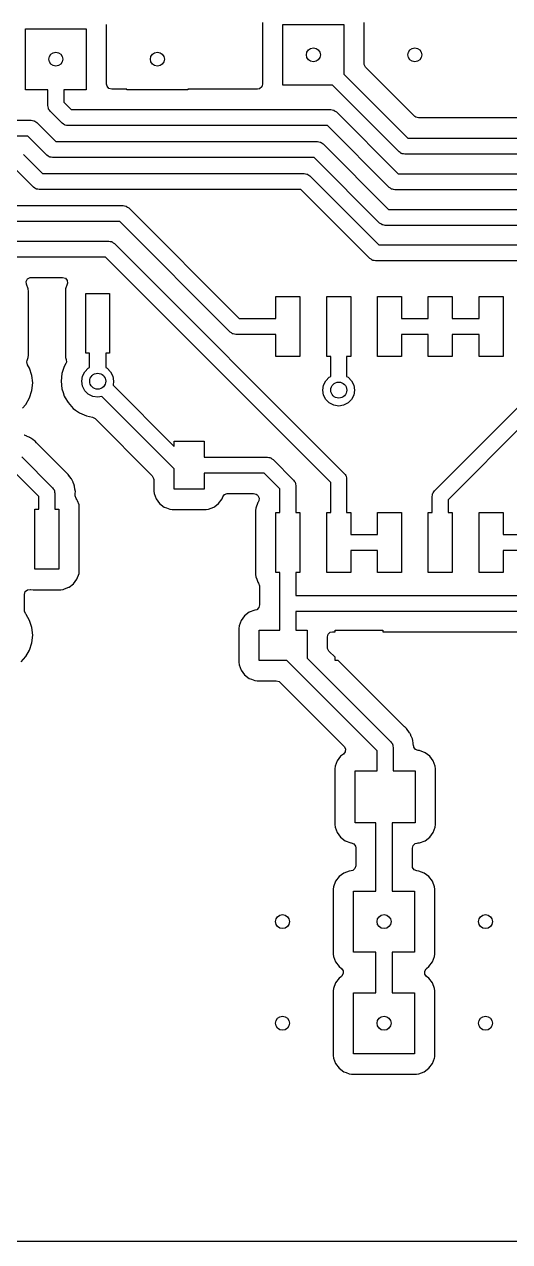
# Model space of a CAD drawing. Extents: x 4.21 to 6.19, y -6.99 to -5.01.
# Drawn here: x 4.878 to 5.356, y -6.987 to -5.789 of the extents above; entities that cross this region are included whole.
import ezdxf

# ---------------------------------------------------------------- set-up
doc = ezdxf.new("R2010")
doc.units = 0
doc.header["$MEASUREMENT"] = 0
doc.layers.add('BLACK', color=7, linetype='CONTINUOUS')

msp = doc.modelspace()

# ---------------------------------------------------------------- linework, layer by layer
at = {"layer": 'BLACK', "linetype": 'CONTINUOUS'}
for p, q in [((5.1123, -5.7868), (5.1123, -5.8477)), ((5.2124, -5.8272), (5.2124, -5.7868)), ((4.8788, -5.853), (4.8788, -5.793)), ((4.8788, -5.793), (4.9388, -5.793)), ((4.9388, -5.793), (4.9388, -5.853)), ((4.9588, -5.791), (4.9586, -5.7887)), ((4.9588, -5.8477), (4.9588, -5.791)), ((4.9588, -5.791), (4.9588, -5.791)), ((5.1324, -5.8487), (5.1324, -5.7887)), ((5.1324, -5.7887), (5.1924, -5.7887)), ((5.1924, -5.7887), (5.1924, -5.8376)), ((5.2125, -5.8283), (5.2124, -5.8272)), ((5.2138, -5.8307), (5.2125, -5.8283)), ((5.2625, -5.8794), (5.2138, -5.8307)), ((4.9593, -5.8497), (4.9588, -5.8477)), ((5.1123, -5.8477), (5.1116, -5.8503)), ((5.1924, -5.8376), (5.2556, -5.9008)), ((4.9009, -5.853), (4.8788, -5.853)), ((4.9009, -5.8687), (4.9009, -5.853)), ((4.9388, -5.853), (4.9167, -5.853)), ((4.9167, -5.853), (4.9167, -5.8654)), ((4.9611, -5.8518), (4.9593, -5.8497)), ((4.9638, -5.8526), (4.9611, -5.8518)), ((4.9788, -5.8526), (4.9638, -5.8526)), ((4.9788, -5.853), (4.9788, -5.8526)), ((5.0388, -5.853), (4.9788, -5.853)), ((5.1074, -5.8526), (5.0388, -5.8526)), ((5.0388, -5.8526), (5.0388, -5.853)), ((5.1094, -5.8522), (5.1074, -5.8526)), ((5.1116, -5.8503), (5.1094, -5.8522)), ((5.1812, -5.8487), (5.1324, -5.8487)), ((5.2468, -5.9143), (5.1812, -5.8487)), ((4.9012, -5.87), (4.9009, -5.8687)), ((4.9014, -5.8713), (4.9012, -5.87)), ((4.9016, -5.8717), (4.9014, -5.8713)), ((4.9017, -5.8721), (4.9016, -5.8717)), ((4.9167, -5.8654), (4.9239, -5.8726)), ((4.6922, -5.8831), (4.8846, -5.8831)), ((4.8846, -5.8831), (4.8858, -5.8834)), ((4.8858, -5.8834), (4.8872, -5.8836)), ((4.8872, -5.8836), (4.8875, -5.8838)), ((4.8875, -5.8838), (4.888, -5.8839)), ((4.9025, -5.8732), (4.9017, -5.8721)), ((4.9033, -5.8743), (4.9025, -5.8732)), ((4.9151, -5.8861), (4.9033, -5.8743)), ((4.9239, -5.8726), (5.1796, -5.8726)), ((5.1796, -5.8726), (5.1809, -5.8729)), ((5.1809, -5.8729), (5.1822, -5.8731)), ((5.1822, -5.8731), (5.1826, -5.8733)), ((5.1826, -5.8733), (5.183, -5.8734)), ((5.183, -5.8734), (5.184, -5.8742)), ((5.184, -5.8742), (5.1852, -5.8749)), ((5.1852, -5.8749), (5.2461, -5.9358)), ((5.2633, -5.88), (5.2625, -5.8794)), ((5.266, -5.8808), (5.2633, -5.88)), ((5.3815, -5.8808), (5.266, -5.8808)), ((4.888, -5.8839), (4.889, -5.8847)), ((4.889, -5.8847), (4.8901, -5.8854)), ((4.8901, -5.8854), (4.9088, -5.9041)), ((4.9162, -5.8868), (4.9151, -5.8861)), ((4.9172, -5.8876), (4.9162, -5.8868)), ((4.9176, -5.8877), (4.9172, -5.8876)), ((4.918, -5.8879), (4.9176, -5.8877)), ((4.9193, -5.8881), (4.918, -5.8879)), ((4.9206, -5.8884), (4.9193, -5.8881)), ((5.1763, -5.8884), (4.9206, -5.8884)), ((5.2372, -5.9493), (5.1763, -5.8884)), ((4.8813, -5.8989), (4.6889, -5.8989)), ((4.9, -5.9176), (4.8813, -5.8989)), ((4.9088, -5.9041), (5.1665, -5.9041)), ((5.1665, -5.9041), (5.1678, -5.9044)), ((5.1678, -5.9044), (5.1692, -5.9046)), ((5.1692, -5.9046), (5.1695, -5.9048)), ((5.1695, -5.9048), (5.17, -5.9049)), ((5.17, -5.9049), (5.171, -5.9057)), ((5.171, -5.9057), (5.1721, -5.9064)), ((5.1721, -5.9064), (5.2365, -5.9708)), ((5.2556, -5.9008), (5.5608, -5.9008)), ((4.8771, -5.9169), (4.8958, -5.9356)), ((4.9011, -5.9183), (4.9, -5.9176)), ((4.9021, -5.9191), (4.9011, -5.9183)), ((4.9026, -5.9192), (4.9021, -5.9191)), ((4.9029, -5.9194), (4.9026, -5.9192)), ((4.9043, -5.9196), (4.9029, -5.9194)), ((4.9055, -5.9199), (4.9043, -5.9196)), ((5.2479, -5.915), (5.2468, -5.9143)), ((5.2489, -5.9158), (5.2479, -5.915)), ((5.2494, -5.9159), (5.2489, -5.9158)), ((5.2498, -5.9161), (5.2494, -5.9159)), ((5.2511, -5.9163), (5.2498, -5.9161)), ((5.2524, -5.9166), (5.2511, -5.9163)), ((5.5575, -5.9166), (5.2524, -5.9166)), ((4.8869, -5.9491), (4.8682, -5.9304)), ((5.1633, -5.9199), (4.9055, -5.9199)), ((5.2277, -5.9843), (5.1633, -5.9199)), ((4.8958, -5.9356), (5.1535, -5.9356)), ((5.1535, -5.9356), (5.1548, -5.9359)), ((5.1548, -5.9359), (5.1561, -5.9361)), ((5.1561, -5.9361), (5.1565, -5.9363)), ((5.1565, -5.9363), (5.1569, -5.9364)), ((5.1569, -5.9364), (5.158, -5.9372)), ((5.158, -5.9372), (5.1591, -5.9379)), ((5.1591, -5.9379), (5.227, -6.0058)), ((5.2461, -5.9358), (5.5458, -5.9358)), ((4.8881, -5.9498), (4.8869, -5.9491)), ((4.8891, -5.9506), (4.8881, -5.9498)), ((4.8895, -5.9507), (4.8891, -5.9506)), ((4.8899, -5.9509), (4.8895, -5.9507)), ((4.8912, -5.9511), (4.8899, -5.9509)), ((4.8925, -5.9514), (4.8912, -5.9511)), ((5.1502, -5.9514), (4.8925, -5.9514)), ((5.2181, -6.0193), (5.1502, -5.9514)), ((5.2383, -5.95), (5.2372, -5.9493)), ((5.2394, -5.9508), (5.2383, -5.95)), ((5.2398, -5.9509), (5.2394, -5.9508)), ((5.2402, -5.9511), (5.2398, -5.9509)), ((5.2415, -5.9513), (5.2402, -5.9511)), ((5.2428, -5.9516), (5.2415, -5.9513)), ((5.5425, -5.9516), (5.2428, -5.9516)), ((4.65, -5.9671), (4.975, -5.9671)), ((4.975, -5.9671), (4.9763, -5.9674)), ((4.9763, -5.9674), (4.9776, -5.9676)), ((4.9776, -5.9676), (4.978, -5.9678)), ((4.978, -5.9678), (4.9784, -5.9679)), ((4.9784, -5.9679), (4.9794, -5.9687)), ((4.9794, -5.9687), (4.9806, -5.9694)), ((4.9806, -5.9694), (5.0894, -6.0782)), ((5.2365, -5.9708), (5.5308, -5.9708)), ((4.9717, -5.9829), (4.6579, -5.9829)), ((5.0805, -6.0917), (4.9717, -5.9829)), ((5.2288, -5.985), (5.2277, -5.9843)), ((5.2298, -5.9858), (5.2288, -5.985)), ((5.2303, -5.9859), (5.2298, -5.9858)), ((5.2307, -5.9861), (5.2303, -5.9859)), ((5.232, -5.9863), (5.2307, -5.9861)), ((5.2333, -5.9866), (5.232, -5.9863)), ((5.5275, -5.9866), (5.2333, -5.9866)), ((4.8392, -6.0021), (4.961, -6.0021)), ((4.961, -6.0021), (4.9623, -6.0024)), ((4.9623, -6.0024), (4.9636, -6.0026)), ((4.9636, -6.0026), (4.964, -6.0028)), ((4.964, -6.0028), (4.9644, -6.0029)), ((4.9644, -6.0029), (4.9654, -6.0037)), ((4.9654, -6.0037), (4.9666, -6.0044)), ((4.9666, -6.0044), (5.1929, -6.2308)), ((5.227, -6.0058), (5.5158, -6.0058)), ((4.9577, -6.0179), (4.8424, -6.0179)), ((5.1795, -6.2396), (4.9577, -6.0179)), ((5.2193, -6.02), (5.2181, -6.0193)), ((5.2203, -6.0208), (5.2193, -6.02)), ((5.2207, -6.0209), (5.2203, -6.0208)), ((5.2211, -6.0211), (5.2207, -6.0209)), ((5.2224, -6.0213), (5.2211, -6.0211)), ((5.2237, -6.0216), (5.2224, -6.0213)), ((5.5125, -6.0216), (5.2237, -6.0216)), ((4.8797, -6.0418), (4.881, -6.0393)), ((4.881, -6.0393), (4.8835, -6.038)), ((4.8835, -6.038), (4.8845, -6.0379)), ((4.8845, -6.0379), (4.9155, -6.0379)), ((4.9155, -6.0379), (4.9182, -6.0387)), ((4.9182, -6.0387), (4.92, -6.0408)), ((4.8799, -6.0446), (4.8797, -6.0418)), ((4.8816, -6.0492), (4.8799, -6.0446)), ((4.8818, -6.0516), (4.8816, -6.0492)), ((4.8816, -6.0492), (4.8816, -6.0492)), ((4.8816, -6.0492), (4.8816, -6.0492)), ((4.8818, -6.1145), (4.8818, -6.0516)), ((4.8818, -6.0516), (4.8818, -6.0516)), ((4.9184, -6.0492), (4.9182, -6.0516)), ((4.9182, -6.0516), (4.9182, -6.1145)), ((4.9201, -6.0446), (4.9184, -6.0492)), ((4.9184, -6.0492), (4.9184, -6.0492)), ((4.9184, -6.0492), (4.9184, -6.0492)), ((4.92, -6.0408), (4.9204, -6.0436)), ((4.9204, -6.0436), (4.9201, -6.0446)), ((4.9382, -6.1125), (4.9382, -6.0535)), ((4.9382, -6.0535), (4.9618, -6.0535)), ((4.9618, -6.0535), (4.9618, -6.1125)), ((5.1256, -6.0782), (5.1256, -6.0566)), ((5.1256, -6.0566), (5.1492, -6.0566)), ((5.1492, -6.0566), (5.1492, -6.1156)), ((5.1756, -6.1156), (5.1756, -6.0566)), ((5.1756, -6.0566), (5.1992, -6.0566)), ((5.1992, -6.0566), (5.1992, -6.1156)), ((5.2256, -6.1156), (5.2256, -6.0566)), ((5.2256, -6.0566), (5.2492, -6.0566)), ((5.2492, -6.0566), (5.2492, -6.0782)), ((5.2756, -6.0782), (5.2756, -6.0566)), ((5.2756, -6.0566), (5.2992, -6.0566)), ((5.2992, -6.0566), (5.2992, -6.0782)), ((5.3256, -6.0782), (5.3256, -6.0566)), ((5.3256, -6.0566), (5.3492, -6.0566)), ((5.3492, -6.0566), (5.3492, -6.1156)), ((5.0894, -6.0782), (5.1256, -6.0782)), ((5.2492, -6.0782), (5.2756, -6.0782)), ((5.2992, -6.0782), (5.3256, -6.0782)), ((5.0817, -6.0924), (5.0805, -6.0917)), ((5.0827, -6.0932), (5.0817, -6.0924)), ((5.0831, -6.0933), (5.0827, -6.0932)), ((5.0835, -6.0935), (5.0831, -6.0933)), ((5.0848, -6.0937), (5.0835, -6.0935)), ((5.0861, -6.094), (5.0848, -6.0937)), ((5.1256, -6.094), (5.0861, -6.094)), ((5.1256, -6.1156), (5.1256, -6.094)), ((5.2756, -6.094), (5.2492, -6.094)), ((5.2492, -6.094), (5.2492, -6.1156)), ((5.2756, -6.1156), (5.2756, -6.094)), ((5.3256, -6.094), (5.2992, -6.094)), ((5.2992, -6.094), (5.2992, -6.1156)), ((5.3256, -6.1156), (5.3256, -6.094)), ((4.8803, -6.121), (4.8806, -6.1195)), ((4.8809, -6.1238), (4.8803, -6.121)), ((4.8806, -6.1195), (4.8816, -6.1168)), ((4.8816, -6.1168), (4.8818, -6.1145)), ((4.8816, -6.1168), (4.8816, -6.1168)), ((4.8816, -6.1168), (4.8816, -6.1168)), ((4.8818, -6.1145), (4.8818, -6.1145)), ((4.9187, -6.1227), (4.9171, -6.1254)), ((4.9182, -6.1145), (4.9184, -6.1168)), ((4.9184, -6.1168), (4.9184, -6.1168)), ((4.9184, -6.1168), (4.919, -6.1185)), ((4.9192, -6.1213), (4.9187, -6.1227)), ((4.919, -6.1185), (4.9192, -6.1213)), ((4.9421, -6.1125), (4.9382, -6.1125)), ((4.9421, -6.1266), (4.9421, -6.1125)), ((4.9618, -6.1125), (4.9579, -6.1125)), ((4.9579, -6.1125), (4.9579, -6.1266)), ((5.1492, -6.1156), (5.1256, -6.1156)), ((5.1795, -6.1156), (5.1756, -6.1156)), ((5.1795, -6.1353), (5.1795, -6.1156)), ((5.1992, -6.1156), (5.1952, -6.1156)), ((5.1952, -6.1156), (5.1952, -6.1353)), ((5.2492, -6.1156), (5.2256, -6.1156)), ((5.2992, -6.1156), (5.2756, -6.1156)), ((5.3492, -6.1156), (5.3256, -6.1156)), ((4.8829, -6.1271), (4.8809, -6.1238)), ((4.8852, -6.1343), (4.8829, -6.1271)), ((4.886, -6.1417), (4.8852, -6.1343)), ((4.9148, -6.1325), (4.914, -6.14)), ((4.9171, -6.1254), (4.9148, -6.1325)), ((4.9171, -6.1254), (4.9171, -6.1254)), ((4.9343, -6.14), (4.935, -6.1351)), ((4.935, -6.1351), (4.9373, -6.1307)), ((4.9373, -6.1307), (4.9407, -6.1273)), ((4.9407, -6.1273), (4.9421, -6.1266)), ((4.9579, -6.1266), (4.9593, -6.1273)), ((4.9593, -6.1273), (4.9627, -6.1307)), ((4.9627, -6.1307), (4.965, -6.1351)), ((4.965, -6.1351), (4.9657, -6.14)), ((5.1781, -6.136), (5.1795, -6.1353)), ((5.1952, -6.1353), (5.1966, -6.136)), ((4.8852, -6.1492), (4.886, -6.1417)), ((4.914, -6.14), (4.9148, -6.1475)), ((4.9148, -6.1475), (4.916, -6.1511)), ((4.935, -6.1449), (4.9343, -6.14)), ((4.9373, -6.1493), (4.935, -6.1449)), ((4.9657, -6.14), (4.9651, -6.144)), ((4.9651, -6.144), (5.0252, -6.2041)), ((5.1716, -6.1487), (5.1724, -6.1438)), ((5.1724, -6.1438), (5.1746, -6.1395)), ((5.1746, -6.1395), (5.1781, -6.136)), ((5.1966, -6.136), (5.2001, -6.1395)), ((5.2001, -6.1395), (5.2023, -6.1438)), ((5.2023, -6.1438), (5.2031, -6.1487)), ((4.8791, -6.1629), (4.8829, -6.1564)), ((4.8829, -6.1564), (4.8852, -6.1492)), ((4.916, -6.1511), (4.9171, -6.1546)), ((4.9171, -6.1546), (4.9181, -6.1564)), ((4.9181, -6.1564), (4.9209, -6.1611)), ((4.9407, -6.1527), (4.9373, -6.1493)), ((4.9451, -6.155), (4.9407, -6.1527)), ((4.95, -6.1557), (4.9451, -6.155)), ((4.954, -6.1551), (4.95, -6.1557)), ((5.0252, -6.2264), (4.954, -6.1551)), ((5.1724, -6.1536), (5.1716, -6.1487)), ((5.1746, -6.158), (5.1724, -6.1536)), ((5.1781, -6.1614), (5.1746, -6.158)), ((5.2001, -6.158), (5.1966, -6.1614)), ((5.2023, -6.1536), (5.2001, -6.158)), ((5.2031, -6.1487), (5.2023, -6.1536)), ((4.8758, -6.1665), (4.8791, -6.1629)), ((4.8791, -6.1629), (4.8791, -6.1629)), ((4.8791, -6.1629), (4.8791, -6.1629)), ((4.9209, -6.1611), (4.9209, -6.1611)), ((4.9209, -6.1611), (4.9259, -6.1667)), ((4.9259, -6.1667), (4.9283, -6.1685)), ((4.9283, -6.1685), (4.932, -6.1711)), ((4.932, -6.1711), (4.9389, -6.1742)), ((5.1825, -6.1637), (5.1781, -6.1614)), ((5.1874, -6.1645), (5.1825, -6.1637)), ((5.1922, -6.1637), (5.1874, -6.1645)), ((5.1966, -6.1614), (5.1922, -6.1637)), ((5.2818, -6.2479), (5.363, -6.1666)), ((4.9389, -6.1742), (4.9449, -6.1755)), ((4.9449, -6.1755), (4.9474, -6.1768)), ((4.9474, -6.1768), (4.9474, -6.1768)), ((4.9474, -6.1768), (5.0038, -6.2332)), ((5.3718, -6.1801), (5.2952, -6.2567)), ((4.878, -6.1932), (4.8776, -6.1931)), ((4.8802, -6.1942), (4.878, -6.1932)), ((4.878, -6.1932), (4.878, -6.1932)), ((4.878, -6.1932), (4.878, -6.1932)), ((4.8805, -6.1943), (4.8802, -6.1942)), ((4.8816, -6.1947), (4.8805, -6.1943)), ((4.8827, -6.1951), (4.8816, -6.1947)), ((4.883, -6.1953), (4.8827, -6.1951)), ((4.8838, -6.1958), (4.883, -6.1953)), ((4.8842, -6.196), (4.8838, -6.1958)), ((4.8861, -6.1974), (4.8842, -6.196)), ((4.8842, -6.196), (4.8842, -6.196)), ((4.8863, -6.1976), (4.8861, -6.1974)), ((4.8883, -6.199), (4.8863, -6.1976)), ((4.8897, -6.2006), (4.8883, -6.199)), ((4.8883, -6.199), (4.8883, -6.199)), ((4.8883, -6.199), (4.8883, -6.199)), ((4.8899, -6.2008), (4.8897, -6.2006)), ((4.8901, -6.201), (4.8899, -6.2008)), ((4.919, -6.2299), (4.8901, -6.201)), ((5.0252, -6.2041), (5.0252, -6.199)), ((5.0252, -6.199), (5.0548, -6.199)), ((5.0548, -6.199), (5.0548, -6.2147)), ((4.8752, -6.2144), (4.9056, -6.2448)), ((5.0548, -6.2147), (5.1171, -6.2147)), ((5.1171, -6.2147), (5.1184, -6.215)), ((5.1184, -6.215), (5.1197, -6.2152)), ((5.1197, -6.2152), (5.1201, -6.2154)), ((5.1201, -6.2154), (5.1206, -6.2155)), ((5.1206, -6.2155), (5.1216, -6.2163)), ((5.1216, -6.2163), (5.1227, -6.217)), ((5.1227, -6.217), (5.1429, -6.2373)), ((4.8921, -6.2536), (4.8664, -6.2279)), ((4.9192, -6.2301), (4.919, -6.2299)), ((4.921, -6.2317), (4.9192, -6.2301)), ((5.0252, -6.2462), (5.0252, -6.2264)), ((5.1139, -6.2305), (5.0548, -6.2305)), ((5.0548, -6.2305), (5.0548, -6.2462)), ((5.1295, -6.2461), (5.1139, -6.2305)), ((5.1929, -6.2308), (5.1936, -6.2319)), ((4.9224, -6.2337), (4.921, -6.2317)), ((4.921, -6.2317), (4.921, -6.2317)), ((4.9226, -6.2339), (4.9224, -6.2337)), ((4.9227, -6.2341), (4.9226, -6.2339)), ((4.924, -6.2358), (4.9227, -6.2341)), ((4.9242, -6.2362), (4.924, -6.2358)), ((4.9247, -6.237), (4.9242, -6.2362)), ((4.9249, -6.2373), (4.9247, -6.237)), ((4.9257, -6.2395), (4.9249, -6.2373)), ((4.9249, -6.2373), (4.9249, -6.2373)), ((4.9249, -6.2373), (4.9249, -6.2373)), ((4.9258, -6.2398), (4.9257, -6.2395)), ((4.9268, -6.242), (4.9258, -6.2398)), ((4.9269, -6.2424), (4.9268, -6.242)), ((4.9268, -6.242), (4.9268, -6.242)), ((4.9271, -6.2432), (4.9269, -6.2424)), ((4.9273, -6.2436), (4.9271, -6.2432)), ((5.0038, -6.2332), (5.0051, -6.2357)), ((5.0051, -6.2357), (5.0052, -6.2367)), ((5.0052, -6.2367), (5.0052, -6.2481)), ((5.1429, -6.2373), (5.1436, -6.2384)), ((5.1436, -6.2384), (5.1445, -6.2394)), ((5.1445, -6.2394), (5.1446, -6.2398)), ((5.1446, -6.2398), (5.1448, -6.2402)), ((5.1448, -6.2402), (5.1449, -6.2415)), ((5.1449, -6.2415), (5.1452, -6.2428)), ((5.1452, -6.2428), (5.1452, -6.2692)), ((5.1795, -6.2692), (5.1795, -6.2396)), ((5.1936, -6.2319), (5.1945, -6.2329)), ((5.1945, -6.2329), (5.1946, -6.2334)), ((5.1946, -6.2334), (5.1948, -6.2338)), ((5.1948, -6.2338), (5.1949, -6.2351)), ((5.1949, -6.2351), (5.1952, -6.2364)), ((5.1952, -6.2364), (5.1952, -6.2692)), ((4.8921, -6.2661), (4.8921, -6.2536)), ((4.9056, -6.2448), (4.9063, -6.2459)), ((4.9063, -6.2459), (4.9071, -6.2469)), ((4.9071, -6.2469), (4.9072, -6.2474)), ((4.9072, -6.2474), (4.9074, -6.2477)), ((4.9074, -6.2477), (4.9076, -6.2491)), ((4.9076, -6.2491), (4.9079, -6.2503)), ((4.9079, -6.2503), (4.9079, -6.2661)), ((4.9276, -6.246), (4.9273, -6.2436)), ((4.9273, -6.2436), (4.9273, -6.2436)), ((4.9273, -6.2436), (4.9273, -6.2436)), ((4.9276, -6.2463), (4.9276, -6.246)), ((4.928, -6.2486), (4.9276, -6.2463)), ((4.9279, -6.2505), (4.928, -6.2486)), ((4.9279, -6.251), (4.9279, -6.2505)), ((4.9279, -6.2513), (4.9279, -6.251)), ((4.9279, -6.2525), (4.9279, -6.2513)), ((4.9279, -6.2529), (4.9279, -6.2525)), ((4.9289, -6.2555), (4.9279, -6.2529)), ((5.0052, -6.2481), (5.0055, -6.2505)), ((5.0055, -6.2505), (5.0055, -6.2505)), ((5.0055, -6.2505), (5.0075, -6.2559)), ((5.0548, -6.2462), (5.0252, -6.2462)), ((5.0725, -6.2559), (5.0733, -6.2537)), ((5.0733, -6.2537), (5.075, -6.2515)), ((5.075, -6.2515), (5.0776, -6.2505)), ((5.0776, -6.2505), (5.078, -6.2505)), ((5.078, -6.2505), (5.1035, -6.2505)), ((5.1035, -6.2505), (5.1062, -6.2513)), ((5.1062, -6.2513), (5.107, -6.2519)), ((5.107, -6.2519), (5.1077, -6.2526)), ((5.1077, -6.2526), (5.109, -6.255)), ((5.109, -6.255), (5.1088, -6.2578)), ((5.1295, -6.2692), (5.1295, -6.2461)), ((5.2795, -6.2534), (5.2798, -6.2521)), ((5.2795, -6.2692), (5.2795, -6.2534)), ((5.2798, -6.2521), (5.2799, -6.2508)), ((5.2799, -6.2508), (5.2802, -6.2505)), ((5.2802, -6.2505), (5.2803, -6.25)), ((5.2803, -6.25), (5.2811, -6.249)), ((5.2811, -6.249), (5.2818, -6.2479)), ((4.8882, -6.3251), (4.8882, -6.2661)), ((4.8882, -6.2661), (4.8921, -6.2661)), ((4.9079, -6.2661), (4.9118, -6.2661)), ((4.9118, -6.2661), (4.9118, -6.3251)), ((4.9296, -6.2564), (4.9289, -6.2555)), ((4.9301, -6.2578), (4.9296, -6.2564)), ((4.9296, -6.2564), (4.9296, -6.2564)), ((4.9316, -6.2618), (4.9301, -6.2578)), ((4.9318, -6.2642), (4.9316, -6.2618)), ((4.9316, -6.2618), (4.9316, -6.2618)), ((4.9318, -6.3271), (4.9318, -6.2642)), ((4.9318, -6.2642), (4.9318, -6.2642)), ((5.0075, -6.2559), (5.0075, -6.2559)), ((5.0075, -6.2559), (5.0109, -6.2605)), ((5.0109, -6.2605), (5.0155, -6.264)), ((5.0155, -6.264), (5.0155, -6.264)), ((5.0155, -6.264), (5.0155, -6.264)), ((5.0155, -6.264), (5.0178, -6.2648)), ((5.0178, -6.2648), (5.0209, -6.266)), ((5.0209, -6.266), (5.0209, -6.266)), ((5.0209, -6.266), (5.0233, -6.2662)), ((5.0233, -6.2662), (5.0233, -6.2662)), ((5.0233, -6.2662), (5.0233, -6.2662)), ((5.0233, -6.2662), (5.0233, -6.2662)), ((5.0233, -6.2662), (5.0567, -6.2662)), ((5.0567, -6.2662), (5.0591, -6.266)), ((5.0567, -6.2662), (5.0567, -6.2662)), ((5.0567, -6.2662), (5.0567, -6.2662)), ((5.0567, -6.2662), (5.0567, -6.2662)), ((5.0591, -6.266), (5.0645, -6.264)), ((5.0591, -6.266), (5.0591, -6.266)), ((5.0591, -6.266), (5.0591, -6.266)), ((5.0645, -6.264), (5.0655, -6.2632)), ((5.0655, -6.2632), (5.0691, -6.2605)), ((5.0691, -6.2605), (5.0725, -6.2559)), ((5.0725, -6.2559), (5.0725, -6.2559)), ((5.0725, -6.2559), (5.0725, -6.2559)), ((5.1058, -6.2649), (5.1055, -6.2673)), ((5.1055, -6.2673), (5.1055, -6.3302)), ((5.1078, -6.2595), (5.1058, -6.2649)), ((5.1058, -6.2649), (5.1058, -6.2649)), ((5.1081, -6.2591), (5.1078, -6.2595)), ((5.1078, -6.2595), (5.1078, -6.2595)), ((5.1088, -6.2578), (5.1081, -6.2591)), ((5.2952, -6.2567), (5.2952, -6.2692)), ((5.1256, -6.3282), (5.1256, -6.2692)), ((5.1256, -6.2692), (5.1295, -6.2692)), ((5.1452, -6.2692), (5.1492, -6.2692)), ((5.1492, -6.2692), (5.1492, -6.3282)), ((5.1756, -6.3282), (5.1756, -6.2692)), ((5.1756, -6.2692), (5.1795, -6.2692)), ((5.1952, -6.2692), (5.1992, -6.2692)), ((5.1992, -6.2692), (5.1992, -6.2908)), ((5.2256, -6.2908), (5.2256, -6.2692)), ((5.2256, -6.2692), (5.2492, -6.2692)), ((5.2492, -6.2692), (5.2492, -6.3282)), ((5.2756, -6.3282), (5.2756, -6.2692)), ((5.2756, -6.2692), (5.2795, -6.2692)), ((5.2952, -6.2692), (5.2992, -6.2692)), ((5.2992, -6.2692), (5.2992, -6.3282)), ((5.3256, -6.3282), (5.3256, -6.2692)), ((5.3256, -6.2692), (5.3492, -6.2692)), ((5.3492, -6.2692), (5.3492, -6.2908)), ((5.1992, -6.2908), (5.2256, -6.2908)), ((5.3492, -6.2908), (5.3756, -6.2908)), ((5.2256, -6.3066), (5.1992, -6.3066)), ((5.1992, -6.3066), (5.1992, -6.3282)), ((5.2256, -6.3282), (5.2256, -6.3066)), ((5.3756, -6.3066), (5.3492, -6.3066)), ((5.3492, -6.3066), (5.3492, -6.3282)), ((4.9118, -6.3251), (4.8882, -6.3251)), ((4.9316, -6.3288), (4.9318, -6.3271)), ((4.9318, -6.3271), (4.9318, -6.3271)), ((4.9261, -6.3394), (4.9296, -6.3348)), ((4.9296, -6.3348), (4.9316, -6.3294)), ((4.9296, -6.3348), (4.9296, -6.3348)), ((4.9296, -6.3348), (4.9296, -6.3348)), ((4.9316, -6.3294), (4.9316, -6.3288)), ((5.1055, -6.3302), (5.1058, -6.3325)), ((5.1058, -6.3325), (5.1066, -6.3348)), ((5.1066, -6.3348), (5.1078, -6.3379)), ((5.1078, -6.3379), (5.1085, -6.3388)), ((5.1085, -6.3388), (5.1095, -6.3415)), ((5.1295, -6.3282), (5.1256, -6.3282)), ((5.1295, -6.36), (5.1295, -6.3282)), ((5.1492, -6.3282), (5.1452, -6.3282)), ((5.1452, -6.3282), (5.1452, -6.3508)), ((5.1992, -6.3282), (5.1756, -6.3282)), ((5.2492, -6.3282), (5.2256, -6.3282)), ((5.2992, -6.3282), (5.2756, -6.3282)), ((5.3492, -6.3282), (5.3256, -6.3282)), ((4.8779, -6.3498), (4.8787, -6.3471)), ((4.8779, -6.3656), (4.8779, -6.3498)), ((4.8787, -6.3471), (4.8808, -6.3452)), ((4.8808, -6.3452), (4.8836, -6.3449)), ((4.8836, -6.3449), (4.8838, -6.3449)), ((4.8838, -6.3449), (4.8863, -6.3452)), ((4.8863, -6.3452), (4.8863, -6.3452)), ((4.8863, -6.3452), (4.8863, -6.3452)), ((4.8863, -6.3452), (4.8863, -6.3452)), ((4.8863, -6.3452), (4.9137, -6.3452)), ((4.9137, -6.3452), (4.9161, -6.3449)), ((4.9137, -6.3452), (4.9137, -6.3452)), ((4.9137, -6.3452), (4.9137, -6.3452)), ((4.9137, -6.3452), (4.9137, -6.3452)), ((4.9161, -6.3449), (4.9172, -6.3445)), ((4.9161, -6.3449), (4.9161, -6.3449)), ((4.9161, -6.3449), (4.9161, -6.3449)), ((4.9161, -6.3449), (4.9161, -6.3449)), ((4.9172, -6.3445), (4.9215, -6.3429)), ((4.9215, -6.3429), (4.9219, -6.3426)), ((4.9219, -6.3426), (4.9261, -6.3394)), ((5.1095, -6.3415), (5.1095, -6.3418)), ((5.1095, -6.3418), (5.1095, -6.357)), ((5.1452, -6.3508), (5.5874, -6.3508)), ((5.1088, -6.3629), (5.1068, -6.3649)), ((5.1094, -6.3602), (5.1088, -6.3629)), ((5.1094, -6.3579), (5.1093, -6.3583)), ((5.1093, -6.3583), (5.1094, -6.3602)), ((5.1095, -6.357), (5.1094, -6.3579)), ((5.1295, -6.3852), (5.1295, -6.36)), ((4.878, -6.3664), (4.8779, -6.3656)), ((4.879, -6.3686), (4.878, -6.3664)), ((4.8789, -6.3687), (4.879, -6.3686)), ((4.8791, -6.3689), (4.8789, -6.3687)), ((4.8795, -6.3695), (4.8791, -6.3689)), ((4.8829, -6.3754), (4.8795, -6.3695)), ((5.0947, -6.3709), (5.0912, -6.3755)), ((5.0993, -6.3675), (5.0947, -6.3709)), ((5.1047, -6.3655), (5.0993, -6.3675)), ((5.0993, -6.3675), (5.0993, -6.3675)), ((5.105, -6.3654), (5.1047, -6.3655)), ((5.1047, -6.3655), (5.1047, -6.3655)), ((5.1068, -6.3649), (5.105, -6.3654)), ((5.5841, -6.3666), (5.1452, -6.3666)), ((5.1452, -6.3666), (5.1452, -6.3852)), ((4.8852, -6.3825), (4.8829, -6.3754)), ((4.886, -6.39), (4.8852, -6.3825)), ((5.0892, -6.3809), (5.089, -6.3833)), ((5.089, -6.3833), (5.089, -6.4167)), ((5.0912, -6.3755), (5.0892, -6.3809)), ((5.0892, -6.3809), (5.0892, -6.3809)), ((5.0912, -6.3755), (5.0912, -6.3755)), ((5.109, -6.4148), (5.109, -6.3852)), ((5.109, -6.3852), (5.1295, -6.3852)), ((5.1452, -6.3852), (5.1562, -6.3852)), ((5.1562, -6.3852), (5.1562, -6.4125)), ((5.177, -6.3889), (5.1791, -6.3871)), ((5.1791, -6.3871), (5.1812, -6.3866)), ((5.1812, -6.3866), (5.1838, -6.3866)), ((5.1838, -6.3866), (5.1838, -6.3852)), ((5.1838, -6.3852), (5.231, -6.3852)), ((5.231, -6.3852), (5.231, -6.3866)), ((5.231, -6.3866), (5.5738, -6.3866)), ((4.8829, -6.4046), (4.8852, -6.3975)), ((4.8852, -6.3975), (4.886, -6.39)), ((5.1762, -6.3916), (5.177, -6.3889)), ((5.1762, -6.4021), (5.1762, -6.3916)), ((4.8791, -6.4111), (4.8829, -6.4046)), ((5.1764, -6.4032), (5.1762, -6.4021)), ((5.1777, -6.4056), (5.1764, -6.4032)), ((5.1838, -6.4117), (5.1777, -6.4056)), ((4.8745, -6.4163), (4.8791, -6.4111)), ((4.8791, -6.4111), (4.8791, -6.4111)), ((4.8791, -6.4111), (4.8791, -6.4111)), ((5.089, -6.4167), (5.0892, -6.4191)), ((5.0892, -6.4191), (5.0892, -6.4191)), ((5.0892, -6.4191), (5.0912, -6.4245)), ((5.1362, -6.4148), (5.109, -6.4148)), ((5.2253, -6.5038), (5.1362, -6.4148)), ((5.1562, -6.4125), (5.2387, -6.495)), ((5.1838, -6.4148), (5.1838, -6.4117)), ((5.1868, -6.4148), (5.1838, -6.4148)), ((5.2522, -6.4801), (5.1868, -6.4148)), ((5.0912, -6.4245), (5.0912, -6.4245)), ((5.0912, -6.4245), (5.0947, -6.4291)), ((5.0947, -6.4291), (5.0993, -6.4325)), ((5.0993, -6.4325), (5.0993, -6.4325)), ((5.0993, -6.4325), (5.0993, -6.4325)), ((5.0993, -6.4325), (5.1016, -6.4334)), ((5.1016, -6.4334), (5.1047, -6.4345)), ((5.1047, -6.4345), (5.1047, -6.4345)), ((5.1047, -6.4345), (5.1071, -6.4348)), ((5.1071, -6.4348), (5.1071, -6.4348)), ((5.1071, -6.4348), (5.1071, -6.4348)), ((5.1071, -6.4348), (5.1259, -6.4348)), ((5.1259, -6.4348), (5.1286, -6.4356)), ((5.1286, -6.4356), (5.1294, -6.4362)), ((5.1294, -6.4362), (5.1927, -6.4995)), ((5.2524, -6.4803), (5.2522, -6.4801)), ((5.2542, -6.4819), (5.2524, -6.4803)), ((5.2555, -6.4839), (5.2542, -6.4819)), ((5.2542, -6.4819), (5.2542, -6.4819)), ((5.2387, -6.495), (5.2394, -6.4961)), ((5.2557, -6.4841), (5.2555, -6.4839)), ((5.2572, -6.486), (5.2557, -6.4841)), ((5.2574, -6.4864), (5.2572, -6.486)), ((5.2572, -6.486), (5.2572, -6.486)), ((5.2572, -6.486), (5.2572, -6.486)), ((5.2578, -6.4872), (5.2574, -6.4864)), ((5.258, -6.4875), (5.2578, -6.4872)), ((5.2589, -6.4897), (5.258, -6.4875)), ((5.259, -6.49), (5.2589, -6.4897)), ((5.26, -6.4922), (5.259, -6.49)), ((5.26, -6.4926), (5.26, -6.4922)), ((5.2603, -6.4935), (5.26, -6.4926)), ((5.2604, -6.4938), (5.2603, -6.4935)), ((5.2607, -6.4962), (5.2604, -6.4938)), ((5.1938, -6.5048), (5.1921, -6.507)), ((5.1927, -6.4995), (5.194, -6.502)), ((5.194, -6.502), (5.1938, -6.5048)), ((5.2253, -6.5234), (5.2253, -6.5038)), ((5.2394, -6.4961), (5.2402, -6.4971)), ((5.2402, -6.4971), (5.2403, -6.4976)), ((5.2403, -6.4976), (5.2406, -6.498)), ((5.2406, -6.498), (5.2407, -6.4993)), ((5.2407, -6.4993), (5.241, -6.5006)), ((5.241, -6.5006), (5.241, -6.5234)), ((5.2608, -6.4965), (5.2607, -6.4962)), ((5.2612, -6.4989), (5.2608, -6.4965)), ((5.2612, -6.499), (5.2612, -6.4989)), ((5.2612, -6.4989), (5.2612, -6.4989)), ((5.2612, -6.4989), (5.2612, -6.4989)), ((5.2613, -6.4991), (5.2612, -6.499)), ((5.2614, -6.5001), (5.2613, -6.4991)), ((5.2613, -6.4991), (5.2613, -6.4991)), ((5.263, -6.5024), (5.2614, -6.5001)), ((5.2656, -6.5035), (5.263, -6.5024)), ((5.267, -6.5036), (5.2656, -6.5035)), ((5.2724, -6.5057), (5.267, -6.5036)), ((5.267, -6.5036), (5.267, -6.5036)), ((5.277, -6.5091), (5.2724, -6.5057)), ((5.2724, -6.5057), (5.2724, -6.5057)), ((5.1859, -6.5137), (5.1839, -6.5191)), ((5.1893, -6.5091), (5.1859, -6.5137)), ((5.1859, -6.5137), (5.1859, -6.5137)), ((5.1921, -6.507), (5.1893, -6.5091)), ((5.2804, -6.5137), (5.277, -6.5091)), ((5.2824, -6.5191), (5.2804, -6.5137)), ((5.2804, -6.5137), (5.2804, -6.5137)), ((5.1839, -6.5191), (5.1836, -6.5215)), ((5.1836, -6.5215), (5.1836, -6.5765)), ((5.1839, -6.5191), (5.1839, -6.5191)), ((5.2036, -6.5746), (5.2036, -6.5234)), ((5.2036, -6.5234), (5.2253, -6.5234)), ((5.241, -6.5234), (5.2627, -6.5234)), ((5.2627, -6.5234), (5.2627, -6.5746)), ((5.2827, -6.5215), (5.2824, -6.5191)), ((5.2824, -6.5191), (5.2824, -6.5191)), ((5.2827, -6.5765), (5.2827, -6.5215)), ((5.2827, -6.5215), (5.2827, -6.5215)), ((5.1836, -6.5765), (5.1839, -6.5789)), ((5.1839, -6.5789), (5.1839, -6.5789)), ((5.1839, -6.5789), (5.1859, -6.5843)), ((5.2241, -6.5746), (5.2036, -6.5746)), ((5.2241, -6.642), (5.2241, -6.5746)), ((5.2627, -6.5746), (5.2399, -6.5746)), ((5.2399, -6.5746), (5.2399, -6.642)), ((5.2804, -6.5843), (5.2824, -6.5789)), ((5.2824, -6.5789), (5.2827, -6.5765)), ((5.1859, -6.5843), (5.1859, -6.5843)), ((5.1859, -6.5843), (5.1893, -6.5889)), ((5.1893, -6.5889), (5.1939, -6.5923)), ((5.2724, -6.5923), (5.277, -6.5889)), ((5.277, -6.5889), (5.2804, -6.5843)), ((5.1939, -6.5923), (5.1939, -6.5923)), ((5.1939, -6.5923), (5.1939, -6.5923)), ((5.1939, -6.5923), (5.1993, -6.5944)), ((5.1993, -6.5944), (5.1997, -6.5944)), ((5.1997, -6.5944), (5.2023, -6.5955)), ((5.2023, -6.5955), (5.2039, -6.5978)), ((5.2039, -6.5978), (5.2041, -6.5993)), ((5.2041, -6.5993), (5.2041, -6.6171)), ((5.2599, -6.5996), (5.2607, -6.5969)), ((5.2599, -6.6171), (5.2599, -6.5996)), ((5.2607, -6.5969), (5.2628, -6.5951)), ((5.2628, -6.5951), (5.2645, -6.5946)), ((5.2645, -6.5946), (5.2645, -6.5946)), ((5.2645, -6.5946), (5.2646, -6.5946)), ((5.2646, -6.5946), (5.2657, -6.5945)), ((5.2646, -6.5946), (5.2646, -6.5946)), ((5.2646, -6.5946), (5.2646, -6.5946)), ((5.2646, -6.5946), (5.2646, -6.5946)), ((5.2657, -6.5945), (5.267, -6.5944)), ((5.267, -6.5944), (5.2724, -6.5923)), ((5.267, -6.5944), (5.267, -6.5944)), ((5.267, -6.5944), (5.267, -6.5944)), ((5.1923, -6.6242), (5.1877, -6.6277)), ((5.1977, -6.6222), (5.1923, -6.6242)), ((5.1923, -6.6242), (5.1923, -6.6242)), ((5.1997, -6.622), (5.1977, -6.6222)), ((5.1977, -6.6222), (5.1977, -6.6222)), ((5.2012, -6.6216), (5.1997, -6.622)), ((5.2033, -6.6198), (5.2012, -6.6216)), ((5.2041, -6.6171), (5.2033, -6.6198)), ((5.2601, -6.6187), (5.2599, -6.6171)), ((5.2617, -6.621), (5.2601, -6.6187)), ((5.2643, -6.622), (5.2617, -6.621)), ((5.2663, -6.6222), (5.2643, -6.622)), ((5.2717, -6.6242), (5.2663, -6.6222)), ((5.2663, -6.6222), (5.2663, -6.6222)), ((5.2763, -6.6277), (5.2717, -6.6242)), ((5.2717, -6.6242), (5.2717, -6.6242)), ((5.1822, -6.6377), (5.182, -6.6401)), ((5.1842, -6.6323), (5.1822, -6.6377)), ((5.1822, -6.6377), (5.1822, -6.6377)), ((5.1877, -6.6277), (5.1842, -6.6323)), ((5.1842, -6.6323), (5.1842, -6.6323)), ((5.2798, -6.6323), (5.2763, -6.6277)), ((5.2818, -6.6377), (5.2798, -6.6323)), ((5.2798, -6.6323), (5.2798, -6.6323)), ((5.282, -6.6401), (5.2818, -6.6377)), ((5.2818, -6.6377), (5.2818, -6.6377)), ((5.182, -6.6401), (5.182, -6.7039)), ((5.202, -6.702), (5.202, -6.642)), ((5.202, -6.642), (5.2241, -6.642)), ((5.2399, -6.642), (5.262, -6.642)), ((5.262, -6.642), (5.262, -6.702)), ((5.282, -6.7039), (5.282, -6.6401)), ((5.282, -6.6401), (5.282, -6.6401)), ((5.182, -6.7039), (5.1822, -6.7063)), ((5.1822, -6.7063), (5.1822, -6.7063)), ((5.1822, -6.7063), (5.1842, -6.7117)), ((5.2241, -6.702), (5.202, -6.702)), ((5.2241, -6.742), (5.2241, -6.702)), ((5.262, -6.702), (5.2399, -6.702)), ((5.2399, -6.702), (5.2399, -6.742)), ((5.2798, -6.7117), (5.2818, -6.7063)), ((5.2818, -6.7063), (5.282, -6.7039)), ((5.1842, -6.7117), (5.1842, -6.7117)), ((5.1842, -6.7117), (5.1877, -6.7163)), ((5.1877, -6.7163), (5.19, -6.718)), ((5.19, -6.718), (5.1917, -6.7203)), ((5.1917, -6.7203), (5.1919, -6.7231)), ((5.2721, -6.7209), (5.2735, -6.7185)), ((5.2723, -6.7237), (5.2721, -6.7209)), ((5.2735, -6.7185), (5.274, -6.718)), ((5.274, -6.718), (5.2763, -6.7163)), ((5.2763, -6.7163), (5.2798, -6.7117)), ((5.2798, -6.7117), (5.2798, -6.7117)), ((5.2798, -6.7117), (5.2798, -6.7117)), ((5.1842, -6.7323), (5.1822, -6.7377)), ((5.1877, -6.7277), (5.1842, -6.7323)), ((5.1842, -6.7323), (5.1842, -6.7323)), ((5.19, -6.726), (5.1877, -6.7277)), ((5.1905, -6.7255), (5.19, -6.726)), ((5.1919, -6.7231), (5.1905, -6.7255)), ((5.274, -6.726), (5.2723, -6.7237)), ((5.2763, -6.7277), (5.274, -6.726)), ((5.2798, -6.7323), (5.2763, -6.7277)), ((5.2818, -6.7377), (5.2798, -6.7323)), ((5.2798, -6.7323), (5.2798, -6.7323)), ((5.1822, -6.7377), (5.182, -6.7401)), ((5.182, -6.7401), (5.182, -6.8039)), ((5.1822, -6.7377), (5.1822, -6.7377)), ((5.202, -6.802), (5.202, -6.742)), ((5.202, -6.742), (5.2241, -6.742)), ((5.2399, -6.742), (5.262, -6.742)), ((5.262, -6.742), (5.262, -6.802)), ((5.282, -6.7401), (5.2818, -6.7377)), ((5.2818, -6.7377), (5.2818, -6.7377)), ((5.282, -6.8039), (5.282, -6.7401)), ((5.282, -6.7401), (5.282, -6.7401)), ((5.182, -6.8039), (5.1822, -6.8063)), ((5.1822, -6.8063), (5.1822, -6.8063)), ((5.1822, -6.8063), (5.1842, -6.8117)), ((5.262, -6.802), (5.202, -6.802)), ((5.2798, -6.8117), (5.2818, -6.8063)), ((5.2818, -6.8063), (5.2819, -6.8052)), ((5.2819, -6.8052), (5.282, -6.8039)), ((5.282, -6.8039), (5.282, -6.8039)), ((5.1842, -6.8117), (5.1842, -6.8117)), ((5.1842, -6.8117), (5.1877, -6.8163)), ((5.1877, -6.8163), (5.1923, -6.8198)), ((5.2717, -6.8198), (5.2763, -6.8163)), ((5.2763, -6.8163), (5.2798, -6.8117)), ((5.1923, -6.8198), (5.1923, -6.8198)), ((5.1923, -6.8198), (5.1923, -6.8198)), ((5.1923, -6.8198), (5.1946, -6.8206)), ((5.1946, -6.8206), (5.1977, -6.8218)), ((5.1977, -6.8218), (5.1977, -6.8218)), ((5.1977, -6.8218), (5.2001, -6.822)), ((5.2001, -6.822), (5.2001, -6.822)), ((5.2001, -6.822), (5.2001, -6.822)), ((5.2001, -6.822), (5.2001, -6.822)), ((5.2001, -6.822), (5.2639, -6.822)), ((5.2639, -6.822), (5.2663, -6.8218)), ((5.2639, -6.822), (5.2639, -6.822)), ((5.2639, -6.822), (5.2639, -6.822)), ((5.2639, -6.822), (5.2639, -6.822)), ((5.2663, -6.8218), (5.2717, -6.8198)), ((5.2663, -6.8218), (5.2663, -6.8218)), ((5.2663, -6.8218), (5.2663, -6.8218)), ((6.1821, -6.987), (4.2179, -6.987))]:
    msp.add_line(p, q, dxfattribs=at)
at = {"layer": 'BLACK'}
for centre, radius in [((5.1624, -5.8187), 0.00689), ((5.2624, -5.8187), 0.00689), ((4.9088, -5.823), 0.00689), ((5.0088, -5.823), 0.00689), ((4.95, -6.14), 0.00787), ((5.1874, -6.1487), 0.00787), ((5.132, -6.672), 0.00689), ((5.232, -6.672), 0.00689), ((5.332, -6.672), 0.00689), ((5.132, -6.772), 0.00689), ((5.232, -6.772), 0.00689), ((5.332, -6.772), 0.00689)]:
    msp.add_circle(centre, radius, dxfattribs=at)

doc.saveas('drawing.dxf')
